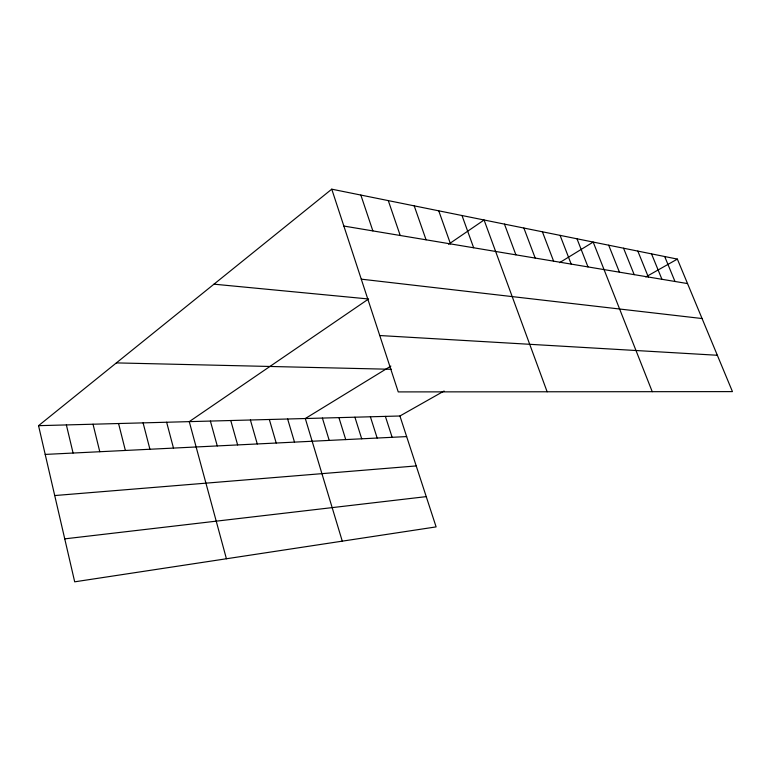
<?xml version="1.0" encoding="UTF-8"?>
<svg xmlns="http://www.w3.org/2000/svg" width="771" height="771" viewBox="0 0 771 771"><rect width="100%" height="100%" fill="white"/><g stroke="black" fill="none" stroke-linecap="round" stroke-linejoin="round"><path stroke-width="1.16" d="M38.55 425.669L399.927 415.993L436.116 526.892L74.691 581.826L38.55 425.669L331.761 189.174L677.362 259.095L732.45 391.61L398.241 391.909L331.761 189.174M448.597 244.262L484.082 219.995L547.131 391.774M390.868 366.08L305.306 418.528L342.276 541.155M559.573 262.67L593.188 242.065L652.237 391.678M399.927 415.993L444.106 391.003M645.78 276.953L677.362 259.095M64.745 538.862L426.238 496.63M54.722 495.551L416.224 465.925M45.2 454.418L406.645 436.588M116.373 362.9L391.485 369.29M379.746 335.53L717.338 355.267M213.981 284.171L368.577 298.984L189.261 421.631L226.414 558.763M361.262 279.16L702.073 318.539M343.847 226.048L687.539 283.574M664.698 256.531L674.982 281.473M651.524 253.871L661.932 279.285M637.829 251.095L648.344 277.011M623.556 248.214L634.196 274.649M608.695 245.207L619.441 272.182M576.997 238.788L587.984 266.911M560.083 235.367L571.186 264.096M542.398 231.792L553.607 261.157M523.875 228.043L535.199 258.073M504.456 224.11L515.895 254.844M462.002 215.523L473.654 247.77M438.747 210.82L450.505 243.896M414.21 205.857L426.064 239.81M388.285 200.614L400.226 235.483M360.847 195.063L372.865 230.905M385.384 416.379L392.14 437.311M370.388 416.783L377.164 438.044M354.911 417.198L361.705 438.805M338.922 417.622L345.736 439.595M322.394 418.065L329.227 440.414M287.641 419L294.503 442.12M269.339 419.491L276.211 443.026M250.392 419.993L257.273 443.961M230.76 420.523L237.632 444.925M210.387 421.072L217.268 445.927M166.632 422.238L173.485 448.096M143.088 422.874L149.921 449.252M118.57 423.53L125.374 450.466M93.021 424.214L99.787 451.729M66.373 424.927L73.081 453.04"/></g></svg>
